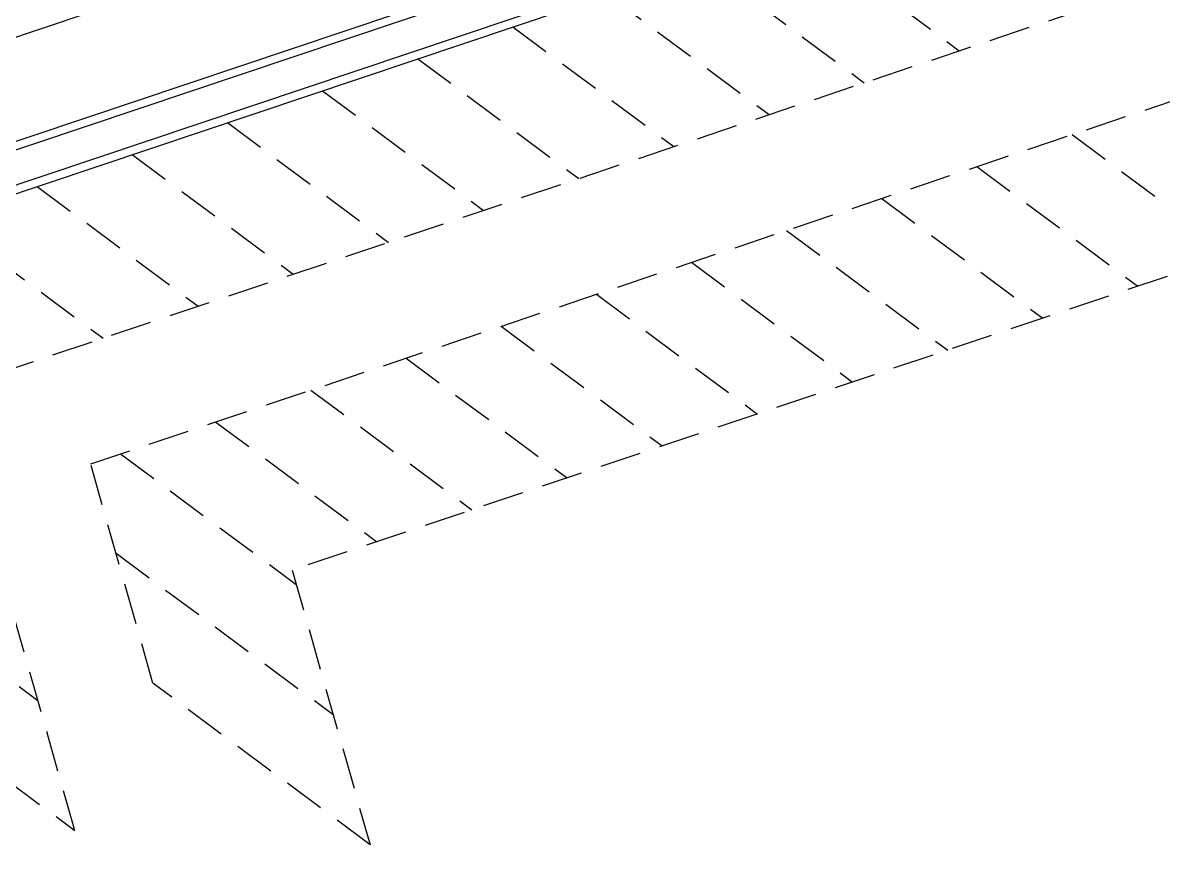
# Model space of a CAD drawing. Header units: metres. Extents: x 568006 to 1139366, y 2064802 to 4131555.
# Drawn here: x 568517.73 to 568552.33, y 2066069.62 to 2066095.2 of the extents above; entities that cross this region are included whole.
import ezdxf
from ezdxf.enums import TextEntityAlignment as Align
from ezdxf.xclip import XClip

# ---------------------------------------------------------------- set-up
doc = ezdxf.new("R2010")
doc.units = ezdxf.units.M
doc.header["$XCLIPFRAME"] = 0
doc.linetypes.add('ACAD_ISO10W100', pattern=[18.5, 12, -3, 0.5, -3])
doc.linetypes.add('HIDDEN', pattern=[0.375, 0.25, -0.125])
for name, color, linetype in [('BoThamCo', 94, 'CONTINUOUS'), ('ghi_chu', 7, 'CONTINUOUS'), ('LogDg', 7, 'CONTINUOUS'), ('TimDg', 222, 'CONTINUOUS'), ('ViaHeS', 32, 'CONTINUOUS')]:
    doc.layers.add(name, color=color, linetype=linetype)
doc.layers.add('hung-demlonha', color=7, linetype='CONTINUOUS', lineweight=15)
doc.styles.add('QH1', font='arialbd.ttf', dxfattribs={"width": 0.8})

# ---------------------------------------------------------------- blocks, each defined once
blk = doc.blocks.new('tmbc_khub')
at = {"layer": 'BoThamCo'}
blk.add_lwpolyline([(-201.503, 135.213, 0.400458), (-206.493, 125.749), (-203.964, 116.84, 0.414214), (-203.346, 116.496, 0.414214), (-203.002, 117.113), (-205.531, 126.023, -0.400458), (-201.185, 134.265), (-161.617, 147.544, 0.414214), (-161.302, 148.177, 0.414214), (-161.935, 148.492)], format="xyb", close=True, dxfattribs=at)
at = {"layer": 'LogDg'}
blk.add_lwpolyline([(-201.583, 135.45, 0.400458), (-206.733, 125.681), (-204.204, 116.772, 0.414214), (-203.278, 116.255, 0.414214), (-202.761, 117.182), (-205.29, 126.091, -0.400458), (-201.106, 134.028), (-161.537, 147.307, 0.414214), (-161.065, 148.257, 0.414214), (-162.015, 148.729), (-201.583, 135.45)], format="xyb", dxfattribs=at)
at = {"layer": 'TimDg', "linetype": 'ACAD_ISO10W100', "ltscale": 0.75}
blk.add_lwpolyline([(-9.753, 202.992), (-360.991, 85.118)], dxfattribs=at)
at = {"layer": 'ViaHeS', "linetype": 'HIDDEN', "ltscale": 5}
blk.add_lwpolyline([(-203.661, 120.352), (-197.073, 115.454), (-200.48, 127.456, -0.400458), (-199.515, 129.288), (-158.688, 142.989), (-163.576, 146.623)], format="xyb", dxfattribs=at)
for points in [[(-175.123, 142.748), (-170.236, 139.114)], [(-178.01, 141.779), (-173.123, 138.145)], [(-180.897, 140.81), (-176.01, 137.176)], [(-183.784, 139.841), (-178.897, 136.207)], [(-194.704, 119.922), (-196.593, 126.577), (-158.154, 139.476), (-153.267, 135.843), (-190.48, 123.354), (-188.115, 115.024), (-194.704, 119.922)], [(-186.671, 138.872), (-181.784, 135.238)], [(-189.558, 137.903), (-184.67, 134.27)], [(-192.445, 136.935), (-187.557, 133.301)], [(-166.815, 136.57), (-161.927, 132.936)], [(-195.332, 135.966), (-190.444, 132.332)], [(-169.702, 135.601), (-164.814, 131.967)], [(-198.219, 134.997), (-193.331, 131.363)], [(-172.589, 134.632), (-167.701, 130.998)], [(-201.106, 134.028), (-196.218, 130.394)], [(-175.475, 133.663), (-170.588, 130.03)], [(-178.362, 132.695), (-173.475, 129.061)], [(-181.249, 131.726), (-176.362, 128.092)], [(-184.136, 130.757), (-179.249, 127.123)], [(-187.023, 129.788), (-182.136, 126.154)], [(-189.91, 128.819), (-185.023, 125.185)], [(-192.797, 127.85), (-187.91, 124.217)], [(-195.684, 126.882), (-190.357, 122.921)], [(-204.782, 124.301), (-198.194, 119.402)], [(-195.824, 123.871), (-189.236, 118.973)]]:
    blk.add_lwpolyline(points, dxfattribs=at)
at = {"layer": 'hung-demlonha', "color": 7, "ltscale": 5, "style": 'QH1', "width": 0.65}
for tag, p in [('BT04', (-109.598, 191.643)), ('BT06', (-305.798, 171.199)), ('BT05', (-282.572, 137.244))]:
    blk.add_attdef(tag, text='', height=3.96, rotation=0, dxfattribs=at).set_placement(p, align=Align.CENTER)

msp = doc.modelspace()

# ---------------------------------------------------------------- block references
at = {"layer": 'ghi_chu'}
ref = msp.add_blockref('tmbc_khub', (568716.382, 2065955.242), dxfattribs=at)
XClip(ref).set_block_clipping_path([(-391.9901366149, 0), (0, 477.830198009)])

doc.saveas('drawing.dxf')
